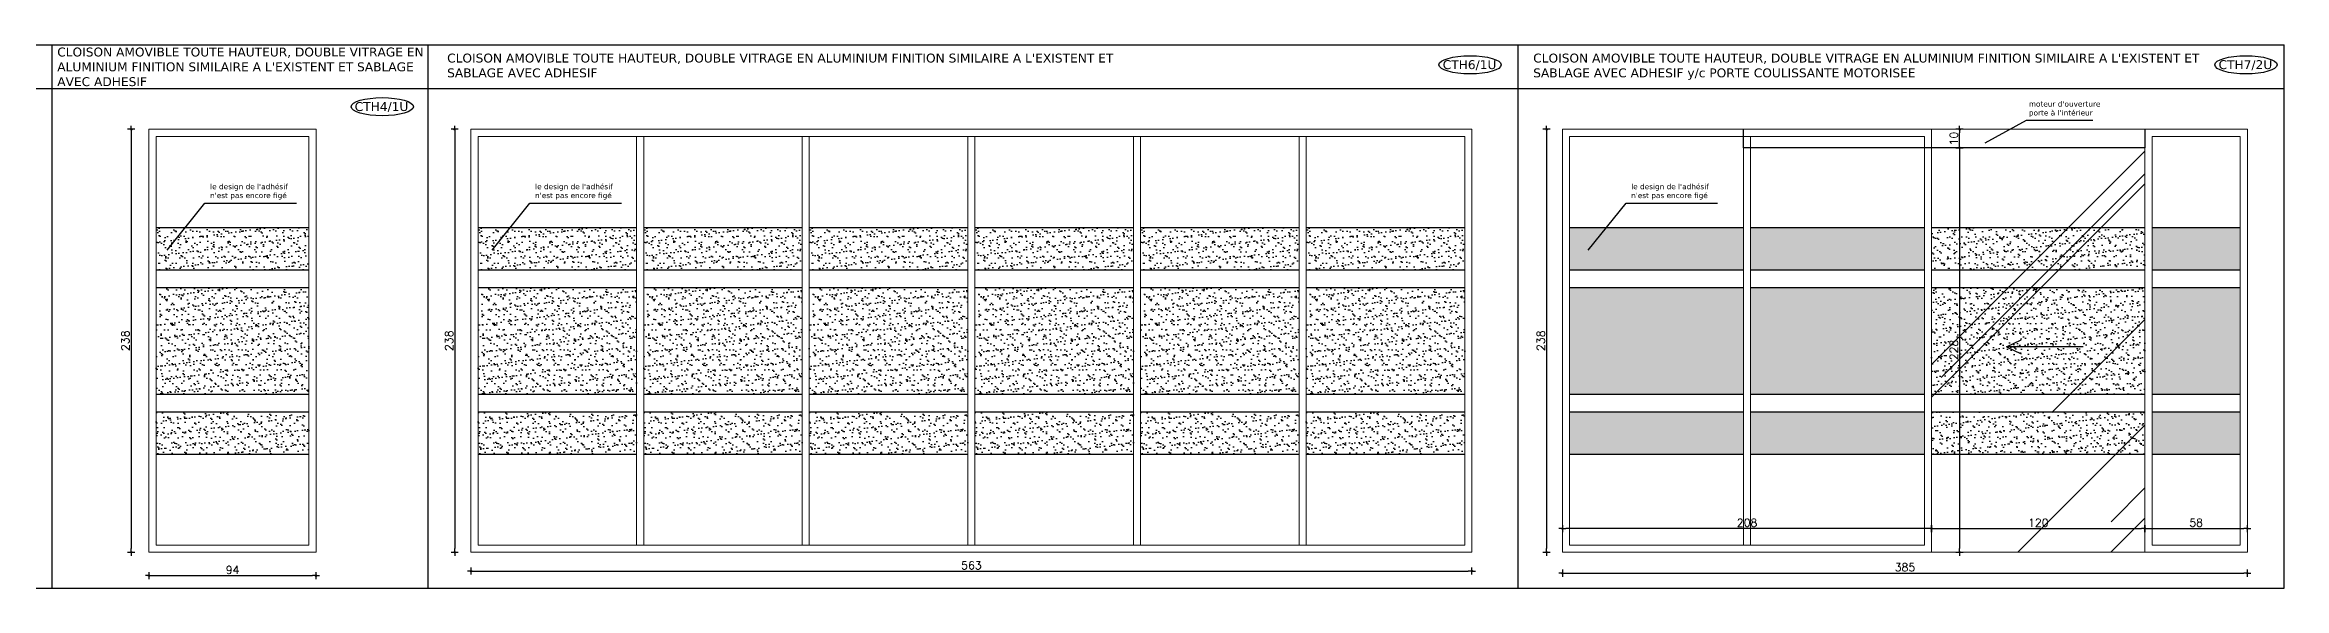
# Model space of a CAD drawing. Header units: millimetres. Extents: x 253 to 682, y -1208 to -847.
# Drawn here: x 622.71 to 635.3, y -1082.32 to -1079.26 of the extents above; entities that cross this region are included whole.
import ezdxf

# ---------------------------------------------------------------- set-up
doc = ezdxf.new("R2010")
doc.units = ezdxf.units.MM
doc.header["$LTSCALE"] = 10
doc.header["$MEASUREMENT"] = 0
doc.header["$PDMODE"] = 35
for name, color, linetype in [('COTATION', 203, 'Continuous'), ('HACHURE', 252, 'Continuous'), ('hachures', 251, 'Continuous'), ('rev sol', 253, 'Continuous'), ('TEXTE', 1, 'Continuous')]:
    doc.layers.add(name, color=color, linetype=linetype)
doc.layers.add('men-porte', color=30, linetype='Continuous', lineweight=5)
doc.styles.get("Standard").update_dxf_attribs({"font": 'txt.shx'})
doc.styles.add('Verdana', font='verdana.ttf')
doc.dimstyles.new('Cote(1 20)', dxfattribs={"dimtxt": 0.045, "dimasz": 0.02, "dimexe": 0.2, "dimexo": 0.6, "dimgap": 0.01, "dimtad": 1, "dimdec": 0, "dimlfac": 100, "dimzin": 5, "dimdsep": 46, "dimtxsty": 'Standard', "dimblk1": 'DIM', "dimblk2": 'DIM', "dimsah": 1, "dimcen": 0.05, "dimdle": 0.1, "dimse1": 1, "dimse2": 1, "dimclrt": 256, "dimadec": 0, "dimazin": 0, "dimtfac": 1, "dimtdec": 0, "dimtmove": 2, "dimatfit": 3, "dimldrblk": 'DIM', "dimfxl": 1, "dimtolj": 1, "dimtzin": 0, "dimarcsym": 0})
pattern_1 = [(37.5, (290654.491627, 332835.75672), (-0.0018898007433, 0.0578047130704), [0, -0.0456, 0, -0.051, 0, -0.04875]), (7.5, (290654.49163, 332835.75672), (0.053093301158, 0.084664381957), [0, -0.0246, 0, -0.0411, 0, -0.01575]), (327.5, (290654.454727, 332835.75672), (0.0934242558525, 0.000169771606), [0, -0.015, 0, -0.054, 0, -0.0705]), (317.5, (290654.45473, 332835.75672), (0.090183798137, 0.026330266948), [0, -0.0075, 0, -0.0354, 0, -0.0405])]

# ---------------------------------------------------------------- blocks, each defined once
blk = doc.blocks.new('DIM')
for p, q in [((-0.2, 0), (-1, 0)), ((0, 0.2), (0, 1)), ((0.2, 0), (1, 0)), ((0, -1), (0, -0.2))]:
    blk.add_line(p, q)
blk.add_circle((0, 0), 0.2)
blk = doc.blocks.new('*D18485')
at = {"layer": 'COTATION', "color": 0, "lineweight": -2, "ltscale": 0.02, "transparency": 16777216}
blk.add_line((623.193, -1079.759), (623.193, -1082.099), dxfattribs=at)
at = {"layer": 'Defpoints', "color": 0, "ltscale": 0.02, "transparency": 16777216}
for p in [(623.293, -1079.739), (623.193, -1082.119), (623.293, -1082.119)]:
    blk.add_point(p, dxfattribs=at)
at = {"layer": 'COTATION', "color": 0, "lineweight": -2, "ltscale": 0.02, "transparency": 16777216, "xscale": 0.02, "yscale": 0.02, "zscale": 0.02}
for p, rotation in [((623.193, -1079.739), 90), ((623.193, -1082.119), 270)]:
    blk.add_blockref('DIM', p, dxfattribs=dict(at, rotation=rotation))
at = {"layer": 'COTATION', "ltscale": 0.02, "transparency": 16777216, "insert": (623.16, -1080.929), "char_height": 0.045, "attachment_point": 5, "rotation": 90}
blk.add_mtext('\\A1;238', dxfattribs=at)
blk = doc.blocks.new('*D18486')
at = {"layer": 'COTATION', "color": 0, "lineweight": -2, "ltscale": 0.02, "transparency": 16777216}
blk.add_line((623.313, -1082.251), (624.213, -1082.251), dxfattribs=at)
at = {"layer": 'Defpoints', "color": 0, "ltscale": 0.02, "transparency": 16777216}
for p in [(623.293, -1082.119), (624.233, -1082.119), (624.233, -1082.251)]:
    blk.add_point(p, dxfattribs=at)
at = {"layer": 'COTATION', "color": 0, "lineweight": -2, "ltscale": 0.02, "transparency": 16777216, "xscale": 0.02, "yscale": 0.02, "zscale": 0.02, "rotation": 180}
blk.add_blockref('DIM', (623.293, -1082.251), dxfattribs=at)
at = {"layer": 'COTATION', "color": 0, "lineweight": -2, "ltscale": 0.02, "transparency": 16777216, "xscale": 0.02, "yscale": 0.02, "zscale": 0.02}
blk.add_blockref('DIM', (624.233, -1082.251), dxfattribs=at)
at = {"layer": 'COTATION', "ltscale": 0.02, "transparency": 16777216, "insert": (623.763, -1082.219), "char_height": 0.045, "attachment_point": 5}
blk.add_mtext('\\A1;94', dxfattribs=at)
blk = doc.blocks.new('*D18487')
at = {"layer": 'COTATION', "color": 0, "lineweight": -2, "ltscale": 0.02, "transparency": 16777216}
blk.add_line((625.013, -1079.759), (625.013, -1082.099), dxfattribs=at)
at = {"layer": 'Defpoints', "color": 0, "ltscale": 0.02, "transparency": 16777216}
for p in [(625.114, -1079.739), (625.013, -1082.119), (625.114, -1082.119)]:
    blk.add_point(p, dxfattribs=at)
at = {"layer": 'COTATION', "color": 0, "lineweight": -2, "ltscale": 0.02, "transparency": 16777216, "xscale": 0.02, "yscale": 0.02, "zscale": 0.02}
for p, rotation in [((625.013, -1079.739), 90), ((625.013, -1082.119), 270)]:
    blk.add_blockref('DIM', p, dxfattribs=dict(at, rotation=rotation))
at = {"layer": 'COTATION', "ltscale": 0.02, "transparency": 16777216, "insert": (624.981, -1080.929), "char_height": 0.045, "attachment_point": 5, "rotation": 90}
blk.add_mtext('\\A1;238', dxfattribs=at)
blk = doc.blocks.new('*D18488')
at = {"layer": 'COTATION', "color": 0, "lineweight": -2, "ltscale": 0.02, "transparency": 16777216}
blk.add_line((625.124, -1082.225), (630.714, -1082.225), dxfattribs=at)
at = {"layer": 'Defpoints', "color": 0, "ltscale": 0.02, "transparency": 16777216}
for p in [(625.104, -1082.119), (630.734, -1082.119), (630.734, -1082.225)]:
    blk.add_point(p, dxfattribs=at)
at = {"layer": 'COTATION', "color": 0, "lineweight": -2, "ltscale": 0.02, "transparency": 16777216, "xscale": 0.02, "yscale": 0.02, "zscale": 0.02, "rotation": 180}
blk.add_blockref('DIM', (625.104, -1082.225), dxfattribs=at)
at = {"layer": 'COTATION', "color": 0, "lineweight": -2, "ltscale": 0.02, "transparency": 16777216, "xscale": 0.02, "yscale": 0.02, "zscale": 0.02}
blk.add_blockref('DIM', (630.734, -1082.225), dxfattribs=at)
at = {"layer": 'COTATION', "ltscale": 0.02, "transparency": 16777216, "insert": (627.919, -1082.193), "char_height": 0.045, "attachment_point": 5}
blk.add_mtext('\\A1;563', dxfattribs=at)
blk = doc.blocks.new('*D18489')
at = {"layer": 'COTATION', "color": 0, "lineweight": -2, "ltscale": 0.02, "transparency": 16777216}
blk.add_line((631.154, -1079.759), (631.154, -1082.099), dxfattribs=at)
at = {"layer": 'Defpoints', "color": 0, "ltscale": 0.02, "transparency": 16777216}
for p in [(631.243, -1079.739), (631.154, -1082.119), (631.243, -1082.119)]:
    blk.add_point(p, dxfattribs=at)
at = {"layer": 'COTATION', "color": 0, "lineweight": -2, "ltscale": 0.02, "transparency": 16777216, "xscale": 0.02, "yscale": 0.02, "zscale": 0.02}
for p, rotation in [((631.154, -1079.739), 90), ((631.154, -1082.119), 270)]:
    blk.add_blockref('DIM', p, dxfattribs=dict(at, rotation=rotation))
at = {"layer": 'COTATION', "ltscale": 0.02, "transparency": 16777216, "insert": (631.122, -1080.929), "char_height": 0.045, "attachment_point": 5, "rotation": 90}
blk.add_mtext('\\A1;238', dxfattribs=at)
blk = doc.blocks.new('*D18490')
at = {"layer": 'COTATION', "color": 0, "lineweight": -2, "ltscale": 0.02, "transparency": 16777216}
blk.add_line((631.263, -1082.237), (635.076, -1082.237), dxfattribs=at)
at = {"layer": 'Defpoints', "color": 0, "ltscale": 0.02, "transparency": 16777216}
for p in [(631.243, -1082.119), (635.096, -1082.119), (635.096, -1082.237)]:
    blk.add_point(p, dxfattribs=at)
at = {"layer": 'COTATION', "color": 0, "lineweight": -2, "ltscale": 0.02, "transparency": 16777216, "xscale": 0.02, "yscale": 0.02, "zscale": 0.02, "rotation": 180}
blk.add_blockref('DIM', (631.243, -1082.237), dxfattribs=at)
at = {"layer": 'COTATION', "color": 0, "lineweight": -2, "ltscale": 0.02, "transparency": 16777216, "xscale": 0.02, "yscale": 0.02, "zscale": 0.02}
blk.add_blockref('DIM', (635.096, -1082.237), dxfattribs=at)
at = {"layer": 'COTATION', "ltscale": 0.02, "transparency": 16777216, "insert": (633.17, -1082.204), "char_height": 0.045, "attachment_point": 5}
blk.add_mtext('\\A1;385', dxfattribs=at)
blk = doc.blocks.new('*D18491')
at = {"layer": 'COTATION', "color": 0, "lineweight": -2, "ltscale": 0.02, "transparency": 16777216}
blk.add_line((633.34, -1081.986), (634.5, -1081.986), dxfattribs=at)
at = {"layer": 'Defpoints', "color": 0, "ltscale": 0.02, "transparency": 16777216}
for p in [(634.52, -1081.986), (633.32, -1082.119), (634.52, -1082.119)]:
    blk.add_point(p, dxfattribs=at)
at = {"layer": 'COTATION', "color": 0, "lineweight": -2, "ltscale": 0.02, "transparency": 16777216, "xscale": 0.02, "yscale": 0.02, "zscale": 0.02, "rotation": 180}
blk.add_blockref('DIM', (633.32, -1081.986), dxfattribs=at)
at = {"layer": 'COTATION', "color": 0, "lineweight": -2, "ltscale": 0.02, "transparency": 16777216, "xscale": 0.02, "yscale": 0.02, "zscale": 0.02}
blk.add_blockref('DIM', (634.52, -1081.986), dxfattribs=at)
at = {"layer": 'COTATION', "ltscale": 0.02, "transparency": 16777216, "insert": (633.92, -1081.953), "char_height": 0.045, "attachment_point": 5}
blk.add_mtext('\\A1;120', dxfattribs=at)
blk = doc.blocks.new('*D18492')
at = {"layer": 'COTATION', "color": 0, "lineweight": -2, "ltscale": 0.02, "transparency": 16777216}
blk.add_line((634.54, -1081.986), (635.076, -1081.986), dxfattribs=at)
at = {"layer": 'Defpoints', "color": 0, "ltscale": 0.02, "transparency": 16777216}
for p in [(635.096, -1081.986), (634.52, -1082.119), (635.096, -1082.119)]:
    blk.add_point(p, dxfattribs=at)
at = {"layer": 'COTATION', "color": 0, "lineweight": -2, "ltscale": 0.02, "transparency": 16777216, "xscale": 0.02, "yscale": 0.02, "zscale": 0.02, "rotation": 180}
blk.add_blockref('DIM', (634.52, -1081.986), dxfattribs=at)
at = {"layer": 'COTATION', "color": 0, "lineweight": -2, "ltscale": 0.02, "transparency": 16777216, "xscale": 0.02, "yscale": 0.02, "zscale": 0.02}
blk.add_blockref('DIM', (635.096, -1081.986), dxfattribs=at)
at = {"layer": 'COTATION', "ltscale": 0.02, "transparency": 16777216, "insert": (634.808, -1081.953), "char_height": 0.045, "attachment_point": 5}
blk.add_mtext('\\A1;58', dxfattribs=at)
blk = doc.blocks.new('*D18493')
at = {"layer": 'COTATION', "color": 0, "lineweight": -2, "ltscale": 0.02, "transparency": 16777216}
blk.add_line((633.3, -1081.986), (631.263, -1081.986), dxfattribs=at)
at = {"layer": 'Defpoints', "color": 0, "ltscale": 0.02, "transparency": 16777216}
for p in [(631.243, -1081.986), (631.243, -1082.119), (633.32, -1082.119)]:
    blk.add_point(p, dxfattribs=at)
at = {"layer": 'COTATION', "color": 0, "lineweight": -2, "ltscale": 0.02, "transparency": 16777216, "xscale": 0.02, "yscale": 0.02, "zscale": 0.02, "rotation": 180}
blk.add_blockref('DIM', (631.243, -1081.986), dxfattribs=at)
at = {"layer": 'COTATION', "color": 0, "lineweight": -2, "ltscale": 0.02, "transparency": 16777216, "xscale": 0.02, "yscale": 0.02, "zscale": 0.02}
blk.add_blockref('DIM', (633.32, -1081.986), dxfattribs=at)
at = {"layer": 'COTATION', "ltscale": 0.02, "transparency": 16777216, "insert": (632.282, -1081.953), "char_height": 0.045, "attachment_point": 5}
blk.add_mtext('\\A1;208', dxfattribs=at)
blk = doc.blocks.new('*D18494')
at = {"layer": 'COTATION', "color": 0, "lineweight": -2, "ltscale": 0.02, "transparency": 16777216}
blk.add_line((633.477, -1079.863), (633.477, -1082.099), dxfattribs=at)
at = {"layer": 'Defpoints', "color": 0, "ltscale": 0.02, "transparency": 16777216}
for p in [(633.755, -1079.843), (633.477, -1082.119), (633.755, -1082.119)]:
    blk.add_point(p, dxfattribs=at)
at = {"layer": 'COTATION', "color": 0, "lineweight": -2, "ltscale": 0.02, "transparency": 16777216, "xscale": 0.02, "yscale": 0.02, "zscale": 0.02}
for p, rotation in [((633.477, -1079.843), 90), ((633.477, -1082.119), 270)]:
    blk.add_blockref('DIM', p, dxfattribs=dict(at, rotation=rotation))
at = {"layer": 'COTATION', "ltscale": 0.02, "transparency": 16777216, "insert": (633.445, -1080.981), "char_height": 0.045, "attachment_point": 5, "rotation": 90}
blk.add_mtext('\\A1;228', dxfattribs=at)
blk = doc.blocks.new('*D18495')
at = {"layer": 'COTATION', "color": 0, "lineweight": -2, "ltscale": 0.02, "transparency": 16777216}
blk.add_line((633.477, -1079.823), (633.477, -1079.759), dxfattribs=at)
at = {"layer": 'Defpoints', "color": 0, "ltscale": 0.02, "transparency": 16777216}
for p in [(633.477, -1079.739), (633.693, -1079.739), (633.693, -1079.843)]:
    blk.add_point(p, dxfattribs=at)
at = {"layer": 'COTATION', "color": 0, "lineweight": -2, "ltscale": 0.02, "transparency": 16777216, "xscale": 0.02, "yscale": 0.02, "zscale": 0.02}
for p, rotation in [((633.477, -1079.739), 90), ((633.477, -1079.843), 270)]:
    blk.add_blockref('DIM', p, dxfattribs=dict(at, rotation=rotation))
at = {"layer": 'COTATION', "ltscale": 0.02, "transparency": 16777216, "insert": (633.445, -1079.791), "char_height": 0.045, "attachment_point": 5, "rotation": 90}
blk.add_mtext('\\A1;10', dxfattribs=at)

msp = doc.modelspace()

# ---------------------------------------------------------------- hatches: boundary and pattern name
at = {"layer": 'HACHURE'}
h = msp.add_hatch(dxfattribs=at)
h.set_pattern_fill('AR-SAND', color=256, scale=0.03)
h.set_pattern_definition([(37.5, (290663.77162, 332835.75672), (-0.0018898007433, 0.0578047130704), [0, -0.0456, 0, -0.051, 0, -0.04875]), (7.5, (290663.77162, 332835.75672), (0.053093301158, 0.084664381957), [0, -0.0246, 0, -0.0411, 0, -0.01575]), (327.5, (290663.73472, 332835.75672), (0.0934242558525, 0.000169771606), [0, -0.015, 0, -0.054, 0, -0.0705]), (317.5, (290663.73472, 332835.75672), (0.090183798137, 0.026330266948), [0, -0.0075, 0, -0.0354, 0, -0.0405])])
h.paths.add_polyline_path([(623.333, -1080.292), (623.333, -1080.529), (624.193, -1080.529), (624.193, -1080.292)])
h.paths.add_polyline_path([(624.193, -1080.629), (623.333, -1080.629), (623.333, -1081.229), (624.193, -1081.229)])
h.paths.add_polyline_path([(623.333, -1081.329), (623.333, -1081.567), (624.193, -1081.567), (624.193, -1081.329)])
h = msp.add_hatch(dxfattribs=at)
h.set_pattern_fill('AR-SAND', color=256, scale=0.03)
h.set_pattern_definition([(37.5, (290665.58258, 332835.75672), (-0.0018898007433, 0.0578047130704), [0, -0.0456, 0, -0.051, 0, -0.04875]), (7.5, (290665.58258, 332835.75672), (0.053093301158, 0.084664381957), [0, -0.0246, 0, -0.0411, 0, -0.01575]), (327.5, (290665.54568, 332835.75672), (0.0934242558525, 0.000169771606), [0, -0.015, 0, -0.054, 0, -0.0705]), (317.5, (290665.54568, 332835.75672), (0.090183798137, 0.026330266948), [0, -0.0075, 0, -0.0354, 0, -0.0405])])
h.paths.add_polyline_path([(625.144, -1080.292), (625.144, -1080.529), (626.036, -1080.529), (626.036, -1080.292)])
h.paths.add_polyline_path([(626.036, -1080.629), (625.144, -1080.629), (625.144, -1081.229), (626.036, -1081.229)])
h.paths.add_polyline_path([(625.144, -1081.329), (625.144, -1081.567), (626.036, -1081.567), (626.036, -1081.329)])
h = msp.add_hatch(dxfattribs=at)
h.set_pattern_fill('AR-SAND', color=256, scale=0.03)
h.set_pattern_definition([(37.5, (290666.51425, 332835.75672), (-0.0018898007433, 0.0578047130704), [0, -0.0456, 0, -0.051, 0, -0.04875]), (7.5, (290666.51425, 332835.75672), (0.053093301158, 0.084664381957), [0, -0.0246, 0, -0.0411, 0, -0.01575]), (327.5, (290666.47735, 332835.75672), (0.0934242558525, 0.000169771606), [0, -0.015, 0, -0.054, 0, -0.0705]), (317.5, (290666.47735, 332835.75672), (0.090183798137, 0.026330266948), [0, -0.0075, 0, -0.0354, 0, -0.0405])])
h.paths.add_polyline_path([(626.076, -1080.292), (626.076, -1080.529), (626.967, -1080.529), (626.967, -1080.292)])
h.paths.add_polyline_path([(626.967, -1080.629), (626.076, -1080.629), (626.076, -1081.229), (626.967, -1081.229)])
h.paths.add_polyline_path([(626.076, -1081.329), (626.076, -1081.567), (626.967, -1081.567), (626.967, -1081.329)])
h = msp.add_hatch(dxfattribs=at)
h.set_pattern_fill('AR-SAND', color=256, scale=0.03)
h.set_pattern_definition([(37.5, (290667.445914, 332835.75672), (-0.0018898007433, 0.0578047130704), [0, -0.0456, 0, -0.051, 0, -0.04875]), (7.5, (290667.445914, 332835.75672), (0.053093301158, 0.084664381957), [0, -0.0246, 0, -0.0411, 0, -0.01575]), (327.5, (290667.409014, 332835.75672), (0.0934242558525, 0.000169771606), [0, -0.015, 0, -0.054, 0, -0.0705]), (317.5, (290667.409014, 332835.75672), (0.090183798137, 0.026330266948), [0, -0.0075, 0, -0.0354, 0, -0.0405])])
h.paths.add_polyline_path([(627.007, -1080.292), (627.007, -1080.529), (627.899, -1080.529), (627.899, -1080.292)])
h.paths.add_polyline_path([(627.899, -1080.629), (627.007, -1080.629), (627.007, -1081.229), (627.899, -1081.229)])
h.paths.add_polyline_path([(627.007, -1081.329), (627.007, -1081.567), (627.899, -1081.567), (627.899, -1081.329)])
h = msp.add_hatch(dxfattribs=at)
h.set_pattern_fill('AR-SAND', color=256, scale=0.03)
h.set_pattern_definition([(37.5, (290668.37758, 332835.75672), (-0.0018898007433, 0.0578047130704), [0, -0.0456, 0, -0.051, 0, -0.04875]), (7.5, (290668.37758, 332835.75672), (0.053093301158, 0.084664381957), [0, -0.0246, 0, -0.0411, 0, -0.01575]), (327.5, (290668.34068, 332835.75672), (0.0934242558525, 0.000169771606), [0, -0.015, 0, -0.054, 0, -0.0705]), (317.5, (290668.34068, 332835.75672), (0.090183798137, 0.026330266948), [0, -0.0075, 0, -0.0354, 0, -0.0405])])
h.paths.add_polyline_path([(627.939, -1080.292), (627.939, -1080.529), (628.831, -1080.529), (628.831, -1080.292)])
h.paths.add_polyline_path([(628.831, -1080.629), (627.939, -1080.629), (627.939, -1081.229), (628.831, -1081.229)])
h.paths.add_polyline_path([(627.939, -1081.329), (627.939, -1081.567), (628.831, -1081.567), (628.831, -1081.329)])
h = msp.add_hatch(dxfattribs=at)
h.set_pattern_fill('AR-SAND', color=256, scale=0.03)
h.set_pattern_definition([(37.5, (290669.30925, 332835.75672), (-0.0018898007433, 0.0578047130704), [0, -0.0456, 0, -0.051, 0, -0.04875]), (7.5, (290669.30925, 332835.75672), (0.053093301158, 0.084664381957), [0, -0.0246, 0, -0.0411, 0, -0.01575]), (327.5, (290669.27235, 332835.75672), (0.0934242558525, 0.000169771606), [0, -0.015, 0, -0.054, 0, -0.0705]), (317.5, (290669.27235, 332835.75672), (0.090183798137, 0.026330266948), [0, -0.0075, 0, -0.0354, 0, -0.0405])])
h.paths.add_polyline_path([(628.871, -1080.292), (628.871, -1080.529), (629.762, -1080.529), (629.762, -1080.292)])
h.paths.add_polyline_path([(629.762, -1080.629), (628.871, -1080.629), (628.871, -1081.229), (629.762, -1081.229)])
h.paths.add_polyline_path([(628.871, -1081.329), (628.871, -1081.567), (629.762, -1081.567), (629.762, -1081.329)])
h = msp.add_hatch(dxfattribs=at)
h.set_pattern_fill('AR-SAND', color=256, scale=0.03)
h.set_pattern_definition([(37.5, (290670.240914, 332835.75672), (-0.0018898007433, 0.0578047130704), [0, -0.0456, 0, -0.051, 0, -0.04875]), (7.5, (290670.240914, 332835.75672), (0.053093301158, 0.084664381957), [0, -0.0246, 0, -0.0411, 0, -0.01575]), (327.5, (290670.204014, 332835.75672), (0.0934242558525, 0.000169771606), [0, -0.015, 0, -0.054, 0, -0.0705]), (317.5, (290670.204014, 332835.75672), (0.090183798137, 0.026330266948), [0, -0.0075, 0, -0.0354, 0, -0.0405])])
h.paths.add_polyline_path([(629.802, -1080.292), (629.802, -1080.529), (630.694, -1080.529), (630.694, -1080.292)])
h.paths.add_polyline_path([(630.694, -1080.629), (629.802, -1080.629), (629.802, -1081.229), (630.694, -1081.229)])
h.paths.add_polyline_path([(629.802, -1081.329), (629.802, -1081.567), (630.694, -1081.567), (630.694, -1081.329)])
h = msp.add_hatch(dxfattribs=at)
h.set_pattern_fill('AR-SAND', color=256, scale=0.03)
h.set_pattern_definition(pattern_1)
h.paths.add_polyline_path([(634.56, -1081.329), (634.56, -1081.567), (635.056, -1081.567), (635.056, -1081.329)])
h.paths.add_polyline_path([(634.56, -1081.229), (635.056, -1081.229), (635.056, -1080.629), (634.56, -1080.629)])
h.paths.add_polyline_path([(634.56, -1080.292), (634.56, -1080.529), (635.056, -1080.529), (635.056, -1080.292)])
h.paths.add_polyline_path([(632.302, -1081.329), (632.302, -1081.567), (633.28, -1081.567), (633.28, -1081.329)])
h.paths.add_polyline_path([(632.302, -1080.629), (632.302, -1081.229), (633.28, -1081.229), (633.28, -1080.629)])
h.paths.add_polyline_path([(632.302, -1080.292), (632.302, -1080.529), (633.28, -1080.529), (633.28, -1080.292)])
h.paths.add_polyline_path([(631.283, -1080.292), (631.283, -1080.529), (632.262, -1080.529), (632.262, -1080.292)])
h.paths.add_polyline_path([(632.262, -1081.229), (632.262, -1080.629), (631.283, -1080.629), (631.283, -1081.229)])
h.paths.add_polyline_path([(632.262, -1081.567), (632.262, -1081.329), (631.283, -1081.329), (631.283, -1081.567)])
h = msp.add_hatch(dxfattribs=at)
h.set_pattern_fill('AR-SAND', color=256, scale=0.03)
h.set_pattern_definition(pattern_1)
h.paths.add_polyline_path([(634.52, -1080.529), (634.52, -1080.292), (633.32, -1080.292), (633.32, -1080.529)])
h.paths.add_polyline_path([(634.52, -1081.229), (634.52, -1080.629), (633.32, -1080.629), (633.32, -1081.229)])
h.paths.add_polyline_path([(633.32, -1081.329), (633.32, -1081.567), (634.52, -1081.567), (634.52, -1081.329)])
at = {"layer": 'men-porte', "ltscale": 0.02}
h = msp.add_hatch(dxfattribs=at)
h.set_pattern_fill('AR-RROOF', color=4, angle=45)
h.set_pattern_definition([(45, (290654.4916, 332835.7567), (0.8485281374, 2.2627416998), [15, -2, 5, -1]), (45, (290655.0785, 332837.0507), (-1.6475588, 0.2333452378), [3, -0.33, 6, -0.75]), (45, (290654.24414, 332836.7113), (3.2031937188, 4.1507168056), [8, -1.4, 4, -1])])
h.paths.add_polyline_path([(633.32, -1079.739), (634.52, -1079.739), (634.52, -1082.119), (633.32, -1082.119)])

# ---------------------------------------------------------------- linework, layer by layer
at = {"ltscale": 0.02}
for p, q in [((622.749, -1082.322), (622.749, -1079.263)), ((624.863, -1082.322), (624.863, -1079.263)), ((630.995, -1082.322), (630.995, -1079.263)), ((635.303, -1082.322), (635.303, -1079.263)), ((609.36, -1082.322), (635.303, -1082.322))]:
    msp.add_line(p, q, dxfattribs=at)
for points in [[(609.36, -1079.263), (635.303, -1079.263)], [(609.36, -1079.509), (635.303, -1079.509)]]:
    msp.add_lwpolyline(points, dxfattribs=at)
for centre in [(630.724, -1079.376), (635.088, -1079.376), (624.605, -1079.612, 0)]:
    msp.add_ellipse(centre, major_axis=(-0.175, 0), ratio=0.292535, dxfattribs=at)
at = {"layer": 'hachures', "ltscale": 0.02}
msp.add_lwpolyline([(634.52, -1079.739), (634.52, -1079.843), (632.262, -1079.843), (632.262, -1079.739)], dxfattribs=at)
at = {"layer": 'men-porte', "ltscale": 0.02}
for p, q in [((625.144, -1079.779), (625.144, -1082.079)), ((630.694, -1079.779), (625.144, -1079.779)), ((626.036, -1079.779), (626.036, -1082.079)), ((626.076, -1079.779), (626.076, -1082.079)), ((626.967, -1079.779), (626.967, -1082.079)), ((627.007, -1079.779), (627.007, -1082.079)), ((627.899, -1079.779), (627.899, -1082.079)), ((627.939, -1079.779), (627.939, -1082.079)), ((628.831, -1079.779), (628.831, -1082.079)), ((628.871, -1079.779), (628.871, -1082.079)), ((629.762, -1079.779), (629.762, -1082.079)), ((629.802, -1079.779), (629.802, -1082.079)), ((630.694, -1082.079), (630.694, -1079.779)), ((625.144, -1082.079), (630.694, -1082.079))]:
    msp.add_line(p, q, dxfattribs=at)
for points in [[(624.233, -1079.739), (624.233, -1082.119), (623.293, -1082.119), (623.293, -1079.739)], [(625.104, -1079.739), (625.104, -1082.119), (630.734, -1082.119), (630.734, -1079.739)], [(631.243, -1079.739), (633.32, -1079.739), (633.32, -1082.119), (631.243, -1082.119)], [(634.52, -1082.119), (635.096, -1082.119), (635.096, -1079.739), (634.52, -1079.739)], [(624.193, -1079.779), (624.193, -1082.079), (623.333, -1082.079), (623.333, -1079.779)], [(631.283, -1079.779), (633.28, -1079.779), (633.28, -1082.079), (631.283, -1082.079)], [(634.56, -1082.079), (635.056, -1082.079), (635.056, -1079.779), (634.56, -1079.779)]]:
    msp.add_lwpolyline(points, close=True, dxfattribs=at)
at = {"layer": 'men-porte', "color": 4, "ltscale": 0.02}
msp.add_lwpolyline([(633.32, -1079.739), (634.52, -1079.739), (634.52, -1082.119), (633.32, -1082.119)], close=True, dxfattribs=at)
at = {"layer": 'men-porte', "ltscale": 0.02}
for points in [[(632.262, -1079.779), (632.262, -1082.079)], [(632.302, -1079.779), (632.302, -1082.079)]]:
    msp.add_lwpolyline(points, dxfattribs=at)
at = {"layer": 'rev sol', "ltscale": 0.2}
for p, q in [((623.333, -1080.292), (624.193, -1080.292)), ((625.144, -1080.292), (626.036, -1080.292)), ((626.076, -1080.292), (626.967, -1080.292)), ((627.007, -1080.292), (627.899, -1080.292)), ((627.939, -1080.292), (628.831, -1080.292)), ((628.871, -1080.292), (629.762, -1080.292)), ((629.802, -1080.292), (630.694, -1080.292)), ((631.283, -1080.292), (632.262, -1080.292)), ((632.302, -1080.292), (633.28, -1080.292)), ((633.32, -1080.292), (634.52, -1080.292)), ((634.56, -1080.292), (635.056, -1080.292)), ((623.333, -1080.529), (624.193, -1080.529)), ((623.333, -1080.629), (624.193, -1080.629)), ((625.144, -1080.529), (626.036, -1080.529)), ((625.144, -1080.629), (626.036, -1080.629)), ((626.076, -1080.529), (626.967, -1080.529)), ((626.076, -1080.629), (626.967, -1080.629)), ((627.007, -1080.529), (627.899, -1080.529)), ((627.007, -1080.629), (627.899, -1080.629)), ((627.939, -1080.529), (628.831, -1080.529)), ((627.939, -1080.629), (628.831, -1080.629)), ((628.871, -1080.529), (629.762, -1080.529)), ((628.871, -1080.629), (629.762, -1080.629)), ((629.802, -1080.529), (630.694, -1080.529)), ((629.802, -1080.629), (630.694, -1080.629)), ((631.283, -1080.529), (632.262, -1080.529)), ((631.283, -1080.629), (632.262, -1080.629)), ((632.302, -1080.529), (633.28, -1080.529)), ((632.302, -1080.629), (633.28, -1080.629)), ((633.32, -1080.529), (634.52, -1080.529)), ((633.32, -1080.629), (634.52, -1080.629)), ((634.56, -1080.529), (635.056, -1080.529)), ((634.56, -1080.629), (635.056, -1080.629)), ((623.333, -1081.229), (624.193, -1081.229)), ((625.144, -1081.229), (626.036, -1081.229)), ((626.076, -1081.229), (626.967, -1081.229)), ((627.007, -1081.229), (627.899, -1081.229)), ((627.939, -1081.229), (628.831, -1081.229)), ((628.871, -1081.229), (629.762, -1081.229)), ((629.802, -1081.229), (630.694, -1081.229)), ((631.283, -1081.229), (632.262, -1081.229)), ((632.302, -1081.229), (633.28, -1081.229)), ((633.32, -1081.229), (634.52, -1081.229)), ((634.56, -1081.229), (635.056, -1081.229)), ((623.333, -1081.329), (624.193, -1081.329)), ((625.144, -1081.329), (626.036, -1081.329)), ((626.076, -1081.329), (626.967, -1081.329)), ((627.007, -1081.329), (627.899, -1081.329)), ((627.939, -1081.329), (628.831, -1081.329)), ((628.871, -1081.329), (629.762, -1081.329)), ((629.802, -1081.329), (630.694, -1081.329)), ((631.283, -1081.329), (632.262, -1081.329)), ((632.302, -1081.329), (633.28, -1081.329)), ((633.32, -1081.329), (634.52, -1081.329)), ((634.56, -1081.329), (635.056, -1081.329)), ((623.333, -1081.567), (624.193, -1081.567)), ((625.144, -1081.567), (626.036, -1081.567)), ((626.076, -1081.567), (626.967, -1081.567)), ((627.007, -1081.567), (627.899, -1081.567)), ((627.939, -1081.567), (628.831, -1081.567)), ((628.871, -1081.567), (629.762, -1081.567)), ((629.802, -1081.567), (630.694, -1081.567)), ((631.283, -1081.567), (632.262, -1081.567)), ((632.302, -1081.567), (633.28, -1081.567)), ((633.32, -1081.567), (634.52, -1081.567)), ((634.56, -1081.567), (635.056, -1081.567))]:
    msp.add_line(p, q, dxfattribs=at)
at = {"layer": 'TEXTE', "ltscale": 0.02}
for p, q in [((633.742, -1080.963), (633.823, -1080.923)), ((634.172, -1080.963), (633.742, -1080.963)), ((633.742, -1080.963), (633.823, -1081.002))]:
    msp.add_line(p, q, dxfattribs=at)
for points in [[(633.622, -1079.816), (633.853, -1079.687), (634.227, -1079.687)], [(623.395, -1080.42), (623.608, -1080.154), (624.123, -1080.154)], [(625.223, -1080.42), (625.436, -1080.154), (625.951, -1080.154)], [(631.388, -1080.42), (631.601, -1080.154), (632.116, -1080.154)]]:
    msp.add_lwpolyline(points, dxfattribs=at)

# ---------------------------------------------------------------- texts
at = {"ltscale": 0.02, "char_height": 0.05, "attachment_point": 1, "style": 'Verdana'}
for s, insert, width in [("CLOISON AMOVIBLE TOUTE HAUTEUR, DOUBLE VITRAGE EN ALUMINIUM FINITION SIMILAIRE A L'EXISTENT ET SABLAGE AVEC ADHESIF ", (622.777, -1079.279, 0), 2.07164), ("CLOISON AMOVIBLE TOUTE HAUTEUR, DOUBLE VITRAGE EN ALUMINIUM FINITION SIMILAIRE A L'EXISTENT ET SABLAGE AVEC ADHESIF ", (624.97, -1079.313, 0), 3.85618), ('CTH6/1U', (630.57, -1079.35, 0), 1.38117), ("CLOISON AMOVIBLE TOUTE HAUTEUR, DOUBLE VITRAGE EN ALUMINIUM FINITION SIMILAIRE A L'EXISTENT ET SABLAGE AVEC ADHESIF y/c PORTE COULISSANTE MOTORISEE ", (631.079, -1079.313, 0), 3.85618), ('CTH7/2U', (634.934, -1079.35, 0), 1.38117), ('CTH4/1U', (624.45, -1079.586), 1.38117)]:
    msp.add_mtext(s, dxfattribs=dict(at, insert=insert, width=width))
at = {"layer": 'TEXTE', "ltscale": 0.02, "char_height": 0.03, "attachment_point": 1, "style": 'Verdana'}
for s, insert in [("moteur d'ouverture porte à l'intérieur ", (633.867, -1079.581)), ("le design de l'adhésif n'est pas encore figé ", (623.637, -1080.046)), ("le design de l'adhésif n'est pas encore figé ", (625.465, -1080.046)), ("le design de l'adhésif n'est pas encore figé ", (631.63, -1080.046))]:
    msp.add_mtext_dynamic_manual_height_columns(s, width=0.48098, gutter_width=269.496, heights=[0], dxfattribs=dict(at, insert=insert))

# ---------------------------------------------------------------- dimensions: what is measured, and where the dimension line sits
at = {"layer": 'COTATION', "ltscale": 0.02}
for base, p1, p2, picture, middle in [((623.193, -1082.119), (623.293, -1079.739), (623.293, -1082.119), '*D18485', (623.16, -1080.929)), ((625.013, -1082.119), (625.114, -1079.739), (625.114, -1082.119), '*D18487', (624.981, -1080.929)), ((631.154, -1082.119), (631.243, -1079.739), (631.243, -1082.119), '*D18489', (631.122, -1080.929)), ((633.477, -1079.739), (633.693, -1079.843), (633.693, -1079.739), '*D18495', (633.445, -1079.791)), ((633.477, -1082.119), (633.755, -1079.843), (633.755, -1082.119), '*D18494', (633.445, -1080.981))]:
    dim = msp.add_linear_dim(base=base, p1=p1, p2=p2, angle=90, dimstyle='Cote(1 20)', dxfattribs=at)
    dim.commit()
    dim.dimension.update_dxf_attribs({"geometry": picture, "text_midpoint": middle})
for base, p1, p2, picture, middle in [((631.243, -1081.986), (633.32, -1082.119), (631.243, -1082.119), '*D18493', (632.282, -1081.953)), ((634.52, -1081.986), (633.32, -1082.119), (634.52, -1082.119), '*D18491', (633.92, -1081.953)), ((635.096, -1081.986), (634.52, -1082.119), (635.096, -1082.119), '*D18492', (634.808, -1081.953)), ((624.233, -1082.251), (623.293, -1082.119), (624.233, -1082.119), '*D18486', (623.763, -1082.219)), ((630.734, -1082.225), (625.104, -1082.119), (630.734, -1082.119), '*D18488', (627.919, -1082.193)), ((635.096, -1082.237), (631.243, -1082.119), (635.096, -1082.119), '*D18490', (633.17, -1082.204))]:
    dim = msp.add_linear_dim(base=base, p1=p1, p2=p2, dimstyle='Cote(1 20)', dxfattribs=at)
    dim.commit()
    dim.dimension.update_dxf_attribs({"geometry": picture, "text_midpoint": middle})

doc.saveas('drawing.dxf')
